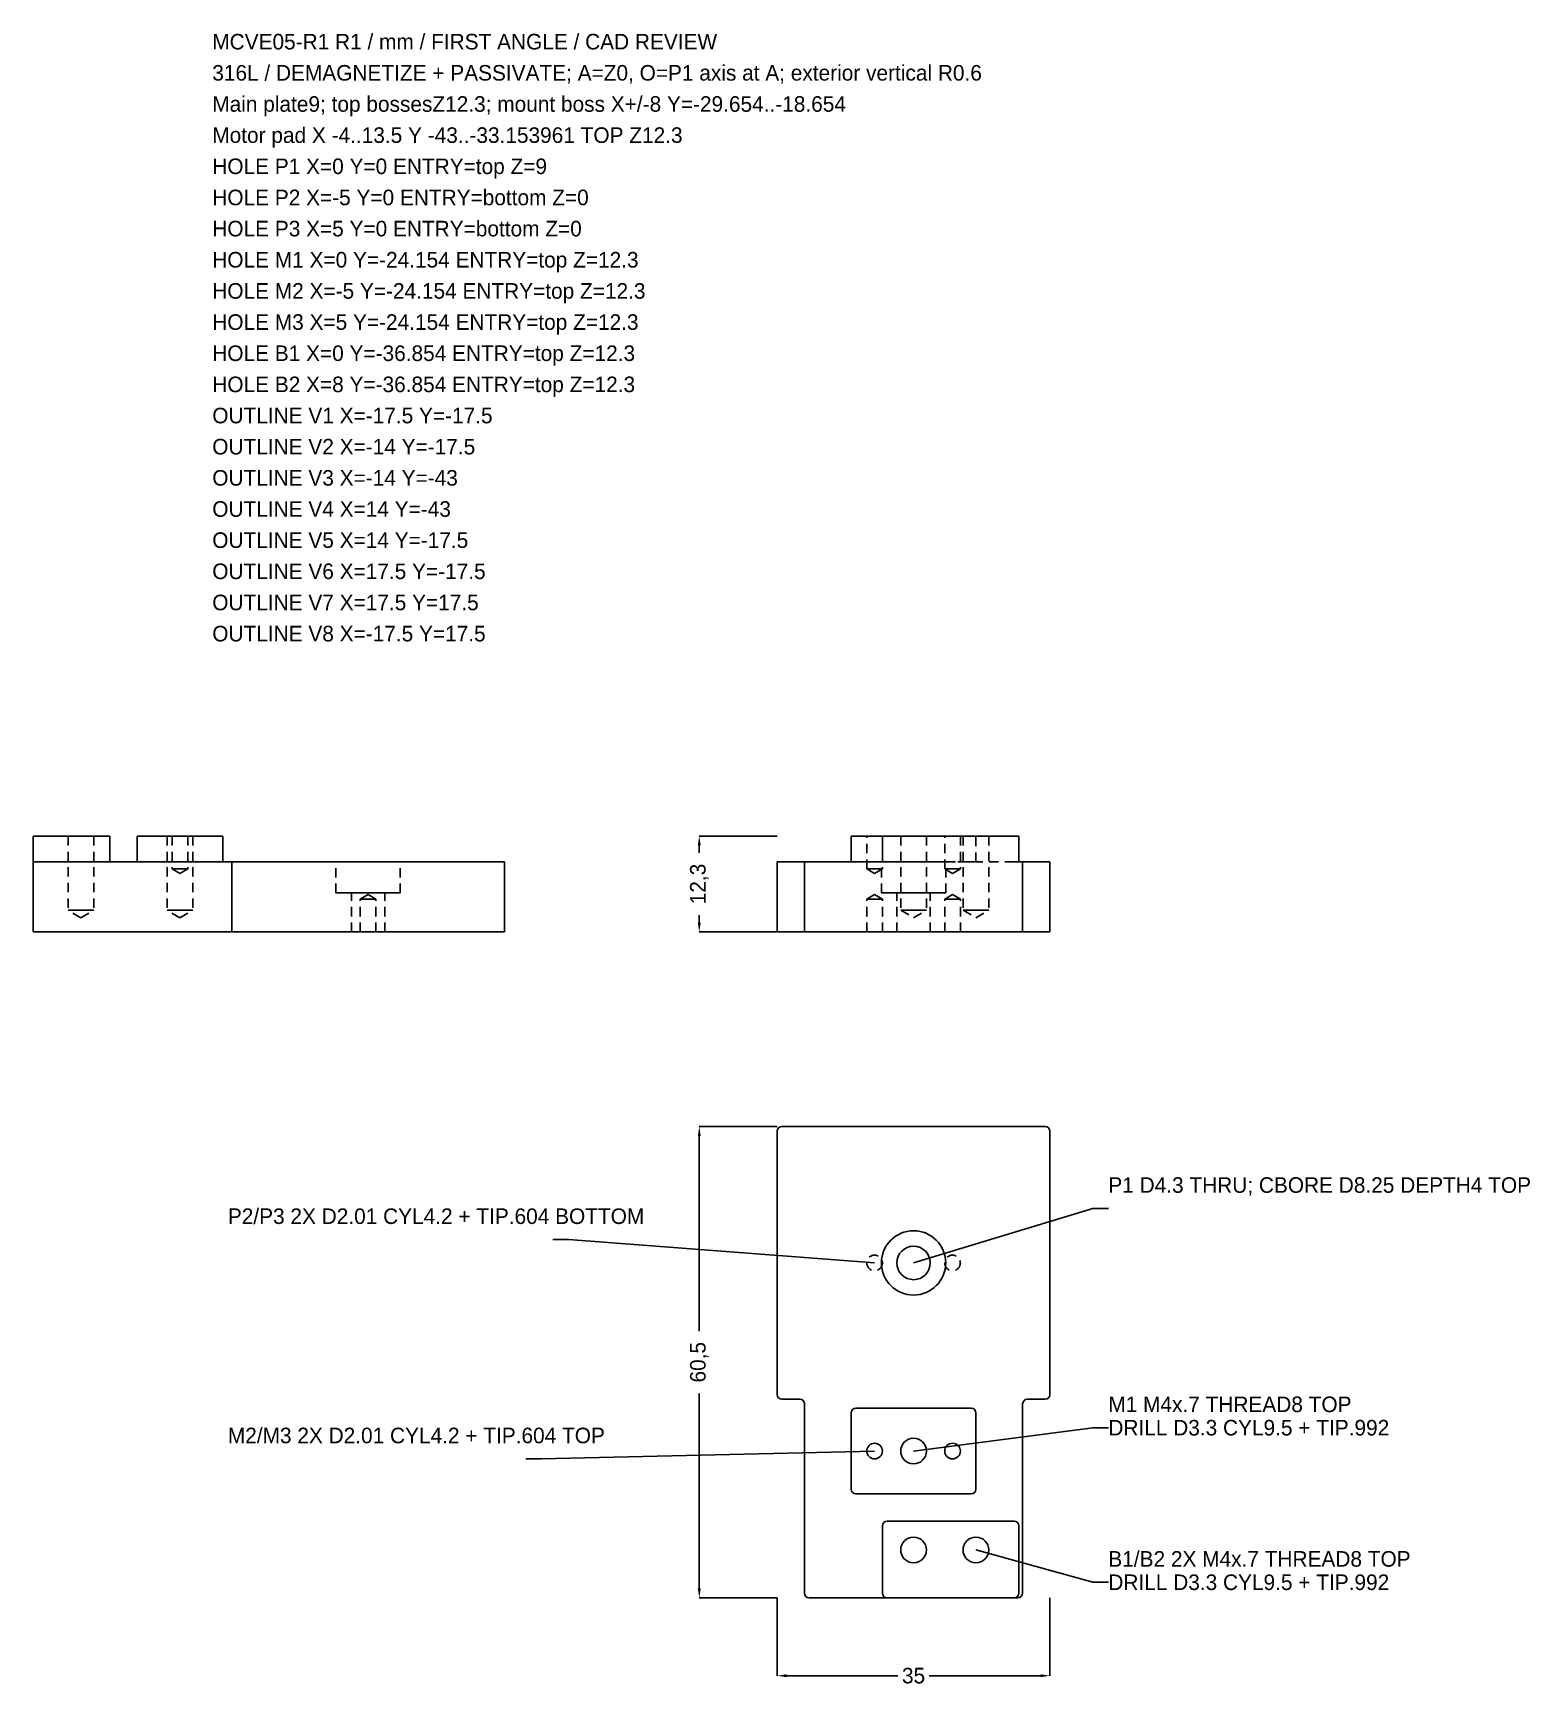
# Model space of a CAD drawing. Header units: millimetres. Extents: x -113 to 79, y -54 to 158.
import ezdxf

# ---------------------------------------------------------------- set-up
doc = ezdxf.new("R2010")
doc.units = ezdxf.units.MM
doc.linetypes.add('HIDE', pattern=[2, 1.2, -0.8])
for name, color, linetype in [('DIM', 3, 'CONTINUOUS'), ('HIDDEN', 8, 'HIDE'), ('LEADERS', 4, 'CONTINUOUS'), ('NOTES', 7, 'CONTINUOUS'), ('VISIBLE', 7, 'CONTINUOUS')]:
    doc.layers.add(name, color=color, linetype=linetype)
doc.dimstyles.get("Standard").update_dxf_attribs({"dimtxt": 2.5, "dimasz": 2.5, "dimexe": 1.25, "dimexo": 0.625, "dimtad": 1, "dimcen": 2.5, "dimazin": 3, "dimtfac": 1, "dimtmove": 0, "dimatfit": 3})

# ---------------------------------------------------------------- blocks, each defined once
blk = doc.blocks.new('_CLOSEDFILLED')
at = {"color": 0, "linetype": 'BYBLOCK'}
blk.add_solid([(-1, 0.16), (0, 0), (-1, -0.16)], dxfattribs=at)
blk = doc.blocks.new('*D1')
for p, q in [((-17.5, -43), (-17.5, -53)), ((17.5, -43), (17.5, -53)), ((-16.3, -53), (-2, -53)), ((2, -53), (16.3, -53))]:
    blk.add_line(p, q)
at = {"layer": 'Defpoints'}
for p in [(-17.5, -43), (17.5, -43), (-17.5, -53)]:
    blk.add_point(p, dxfattribs=at)
at = {"layer": 'DIM', "xscale": 1.2, "yscale": 1.2, "rotation": 180}
blk.add_blockref('_CLOSEDFILLED', (-17.5, -53), dxfattribs=at)
at = {"layer": 'DIM', "xscale": 1.2, "yscale": 1.2}
blk.add_blockref('_CLOSEDFILLED', (17.5, -53), dxfattribs=at)
at = {"layer": 'DIM', "insert": (0, -53), "char_height": 2, "attachment_point": 5}
blk.add_mtext('35', dxfattribs=at)
blk = doc.blocks.new('*D2')
for p, q in [((-17.5, 17.5), (-27.5, 17.5)), ((-27.5, -8.75), (-27.5, 16.3)), ((-27.5, -41.8), (-27.5, -16.75)), ((-17.5, -43), (-27.5, -43))]:
    blk.add_line(p, q)
at = {"layer": 'Defpoints'}
for p in [(-17.5, 17.5), (-27.5, -43), (-17.5, -43)]:
    blk.add_point(p, dxfattribs=at)
at = {"layer": 'DIM', "xscale": 1.2, "yscale": 1.2}
for p, rotation in [((-27.5, 17.5), 90), ((-27.5, -43), 270)]:
    blk.add_blockref('_CLOSEDFILLED', p, dxfattribs=dict(at, rotation=rotation))
at = {"layer": 'DIM', "insert": (-27.5, -12.75), "char_height": 2, "attachment_point": 5, "rotation": 90}
blk.add_mtext('60,5', dxfattribs=at)
blk = doc.blocks.new('*D3')
for p, q in [((-17.5, 54.8), (-27.5, 54.8)), ((-27.5, 52.65), (-27.5, 53.6)), ((-27.5, 43.7), (-27.5, 44.65)), ((-17.5, 42.5), (-27.5, 42.5))]:
    blk.add_line(p, q)
at = {"layer": 'Defpoints'}
for p in [(-17.5, 54.8), (-27.5, 42.5), (-17.5, 42.5)]:
    blk.add_point(p, dxfattribs=at)
at = {"layer": 'DIM', "xscale": 1.2, "yscale": 1.2}
for p, rotation in [((-27.5, 54.8), 90), ((-27.5, 42.5), 270)]:
    blk.add_blockref('_CLOSEDFILLED', p, dxfattribs=dict(at, rotation=rotation))
at = {"layer": 'DIM', "insert": (-27.5, 48.65), "char_height": 2, "attachment_point": 5, "rotation": 90}
blk.add_mtext('12,3', dxfattribs=at)

msp = doc.modelspace()

# ---------------------------------------------------------------- linework, layer by layer
at = {"layer": 'HIDDEN'}
for p, q in [((-108.504, 54.8), (-108.504, 45.3)), ((-105.204, 54.8), (-105.204, 45.3)), ((-95.804, 54.8), (-95.804, 45.3)), ((-95.159, 54.8), (-95.159, 50.6)), ((-93.149, 54.8), (-93.149, 50.6)), ((-92.504, 54.8), (-92.504, 45.3)), ((-7.4, 54.8), (7.4, 54.8)), ((-6.005, 50.6), (-6.005, 54.8)), ((-4, 54.8), (7.4, 54.8)), ((-3.995, 54.8), (-3.995, 50.6)), ((-1.65, 54.8), (-1.65, 45.3)), ((1.65, 54.8), (1.65, 45.3)), ((3.995, 50.6), (3.995, 54.8)), ((6.005, 54.8), (6.005, 50.6)), ((6.35, 54.8), (6.35, 45.3)), ((8, 51.5), (8, 54.8)), ((9.65, 54.8), (9.65, 45.3)), ((-112.4, 51.5), (-103.754, 51.5)), ((-99.054, 51.5), (-89.254, 51.5)), ((-74.125, 47.5), (-74.125, 51.5)), ((-65.875, 47.5), (-65.875, 51.5)), ((16.9, 51.5), (-16.9, 51.5)), ((7.4, 51.5), (-7.4, 51.5)), ((-4.125, 47.5), (-4.125, 51.5)), ((7.4, 51.5), (-4, 51.5)), ((12.9, 51.5), (-3.4, 51.5)), ((4.125, 47.5), (4.125, 51.5)), ((-94.154, 49.996), (-95.159, 50.6)), ((-94.154, 49.996), (-93.149, 50.6)), ((-6.005, 50.6), (-5, 49.996)), ((-5, 49.996), (-3.995, 50.6)), ((3.995, 50.6), (5, 49.996)), ((5, 49.996), (6.005, 50.6)), ((-72.15, 42.5), (-72.15, 47.5)), ((-70, 47.304), (-71.005, 46.7)), ((-71.005, 42.5), (-71.005, 46.7)), ((-70, 47.304), (-68.995, 46.7)), ((-68.995, 42.5), (-68.995, 46.7)), ((-67.85, 42.5), (-67.85, 47.5)), ((-5, 47.304), (-6.005, 46.7)), ((-6.005, 42.5), (-6.005, 46.7)), ((-3.995, 46.7), (-5, 47.304)), ((-3.995, 42.5), (-3.995, 46.7)), ((-2.15, 42.5), (-2.15, 47.5)), ((2.15, 42.5), (2.15, 47.5)), ((5, 47.304), (3.995, 46.7)), ((3.995, 42.5), (3.995, 46.7)), ((6.005, 46.7), (5, 47.304)), ((6.005, 42.5), (6.005, 46.7)), ((-106.854, 44.308), (-108.504, 45.3)), ((-106.854, 44.308), (-105.204, 45.3)), ((-94.154, 44.308), (-95.804, 45.3)), ((-94.154, 44.308), (-92.504, 45.3)), ((-1.65, 45.3), (0, 44.308)), ((0, 44.308), (1.65, 45.3)), ((6.35, 45.3), (8, 44.308)), ((8, 44.308), (9.65, 45.3)), ((16.9, 42.5), (-16.9, 42.5)), ((-13.4, -43), (13.4, -43))]:
    msp.add_line(p, q, dxfattribs=at)
for points in [[(-105.204, 54.8), (-105.2453, 54.8), (-105.3674, 54.8), (-105.5639, 54.8), (-105.8252, 54.8), (-106.1381, 54.8), (-106.4868, 54.8), (-106.854, 54.8), (-107.2211, 54.8), (-107.5699, 54.8), (-107.8827, 54.8), (-108.144, 54.8), (-108.3406, 54.8), (-108.4626, 54.8), (-108.504, 54.8)], [(-108.504, 54.8), (-108.4936, 54.8), (-108.4626, 54.8), (-108.4114, 54.8), (-108.3406, 54.8), (-108.2511, 54.8), (-108.144, 54.8), (-108.0207, 54.8), (-107.8827, 54.8), (-107.7318, 54.8), (-107.5699, 54.8), (-107.3989, 54.8), (-107.2211, 54.8), (-107.0387, 54.8), (-106.854, 54.8)], [(-106.854, 54.8), (-106.6692, 54.8), (-106.4868, 54.8), (-106.309, 54.8), (-106.1381, 54.8), (-105.9761, 54.8), (-105.8252, 54.8), (-105.6872, 54.8), (-105.5639, 54.8), (-105.4569, 54.8), (-105.3674, 54.8), (-105.2966, 54.8), (-105.2453, 54.8), (-105.2143, 54.8), (-105.204, 54.8)], [(-92.504, 54.8), (-92.5453, 54.8), (-92.6674, 54.8), (-92.8639, 54.8), (-93.1252, 54.8), (-93.4381, 54.8), (-93.7868, 54.8), (-94.154, 54.8), (-94.5211, 54.8), (-94.8699, 54.8), (-95.1827, 54.8), (-95.444, 54.8), (-95.6406, 54.8), (-95.7626, 54.8), (-95.804, 54.8)], [(-95.804, 54.8), (-95.7936, 54.8), (-95.7626, 54.8), (-95.7114, 54.8), (-95.6406, 54.8), (-95.5511, 54.8), (-95.444, 54.8), (-95.3207, 54.8), (-95.1827, 54.8), (-95.0318, 54.8), (-94.8699, 54.8), (-94.6989, 54.8), (-94.5211, 54.8), (-94.3387, 54.8), (-94.154, 54.8)], [(-93.149, 54.8), (-93.1742, 54.8), (-93.2485, 54.8), (-93.3682, 54.8), (-93.5274, 54.8), (-93.7179, 54.8), (-93.9303, 54.8), (-94.154, 54.8), (-94.3776, 54.8), (-94.59, 54.8), (-94.7806, 54.8), (-94.9397, 54.8), (-95.0594, 54.8), (-95.1338, 54.8), (-95.159, 54.8)], [(-95.159, 54.8), (-95.1526, 54.8), (-95.1338, 54.8), (-95.1026, 54.8), (-95.0594, 54.8), (-95.0049, 54.8), (-94.9397, 54.8), (-94.8646, 54.8), (-94.7806, 54.8), (-94.6887, 54.8), (-94.59, 54.8), (-94.4859, 54.8), (-94.3776, 54.8), (-94.2665, 54.8), (-94.154, 54.8)], [(-94.154, 54.8), (-94.0414, 54.8), (-93.9303, 54.8), (-93.822, 54.8), (-93.7179, 54.8), (-93.6193, 54.8), (-93.5274, 54.8), (-93.4433, 54.8), (-93.3682, 54.8), (-93.303, 54.8), (-93.2485, 54.8), (-93.2054, 54.8), (-93.1742, 54.8), (-93.1553, 54.8), (-93.149, 54.8)], [(-94.154, 54.8), (-93.9692, 54.8), (-93.7868, 54.8), (-93.609, 54.8), (-93.4381, 54.8), (-93.2761, 54.8), (-93.1252, 54.8), (-92.9872, 54.8), (-92.8639, 54.8), (-92.7569, 54.8), (-92.6674, 54.8), (-92.5966, 54.8), (-92.5453, 54.8), (-92.5143, 54.8), (-92.504, 54.8)], [(-6.005, 54.8), (-5.9798, 54.8), (-5.9055, 54.8), (-5.7857, 54.8), (-5.6266, 54.8), (-5.4361, 54.8), (-5.2236, 54.8), (-5, 54.8), (-4.7764, 54.8), (-4.5639, 54.8), (-4.3734, 54.8), (-4.2143, 54.8), (-4.0945, 54.8), (-4.0202, 54.8), (-3.995, 54.8)], [(-1.65, 54.8), (-1.6086, 54.8), (-1.4866, 54.8), (-1.29, 54.8), (-1.0288, 54.8), (-0.7159, 54.8), (-0.3672, 54.8), (0, 54.8), (0.3672, 54.8), (0.7159, 54.8), (1.0288, 54.8), (1.29, 54.8), (1.4866, 54.8), (1.6086, 54.8), (1.65, 54.8)], [(3.995, 54.8), (4.0202, 54.8), (4.0945, 54.8), (4.2143, 54.8), (4.3734, 54.8), (4.5639, 54.8), (4.7764, 54.8), (5, 54.8), (5.2236, 54.8), (5.4361, 54.8), (5.6266, 54.8), (5.7857, 54.8), (5.9055, 54.8), (5.9798, 54.8), (6.005, 54.8)], [(6.35, 54.8), (6.3914, 54.8), (6.5134, 54.8), (6.71, 54.8), (6.9712, 54.8), (7.2841, 54.8), (7.6328, 54.8), (8, 54.8), (8.3672, 54.8), (8.7159, 54.8), (9.0288, 54.8), (9.29, 54.8), (9.4866, 54.8), (9.6086, 54.8), (9.65, 54.8)], [(8, 54.8), (7.9962, 54.8), (7.985, 54.8), (7.9663, 54.8), (7.9406, 54.8), (7.908, 54.8), (7.8691, 54.8), (7.8243, 54.8), (7.7741, 54.8), (7.7192, 54.8), (7.6603, 54.8), (7.5982, 54.8), (7.5335, 54.8), (7.4672, 54.8), (7.4, 54.8)], [(-103.154, 51.5), (-103.1577, 51.5), (-103.169, 51.5), (-103.1876, 51.5), (-103.2134, 51.5), (-103.2459, 51.5), (-103.2849, 51.5), (-103.3297, 51.5), (-103.3799, 51.5), (-103.4347, 51.5), (-103.4936, 51.5), (-103.5558, 51.5), (-103.6204, 51.5), (-103.6868, 51.5), (-103.754, 51.5)], [(-99.054, 51.5), (-99.1211, 51.5), (-99.1875, 51.5), (-99.2521, 51.5), (-99.3143, 51.5), (-99.3732, 51.5), (-99.4281, 51.5), (-99.4782, 51.5), (-99.5231, 51.5), (-99.562, 51.5), (-99.5945, 51.5), (-99.6203, 51.5), (-99.6389, 51.5), (-99.6502, 51.5), (-99.654, 51.5)], [(-88.654, 51.5), (-88.6577, 51.5), (-88.669, 51.5), (-88.6876, 51.5), (-88.7134, 51.5), (-88.7459, 51.5), (-88.7849, 51.5), (-88.8297, 51.5), (-88.8799, 51.5), (-88.9347, 51.5), (-88.9936, 51.5), (-89.0558, 51.5), (-89.1204, 51.5), (-89.1868, 51.5), (-89.254, 51.5)], [(-65.875, 51.5), (-65.9784, 51.5), (-66.2835, 51.5), (-66.7749, 51.5), (-67.4281, 51.5), (-68.2102, 51.5), (-69.0821, 51.5), (-70, 51.5), (-70.9179, 51.5), (-71.7898, 51.5), (-72.5719, 51.5), (-73.2251, 51.5), (-73.7165, 51.5), (-74.0216, 51.5), (-74.125, 51.5)], [(-74.125, 51.5), (-74.0991, 51.5), (-74.0216, 51.5), (-73.8935, 51.5), (-73.7165, 51.5), (-73.4927, 51.5), (-73.2251, 51.5), (-72.9168, 51.5), (-72.5719, 51.5), (-72.1946, 51.5), (-71.7898, 51.5), (-71.3624, 51.5), (-70.9179, 51.5), (-70.4619, 51.5), (-70, 51.5)], [(-70, 51.5), (-69.5381, 51.5), (-69.0821, 51.5), (-68.6376, 51.5), (-68.2102, 51.5), (-67.8054, 51.5), (-67.4281, 51.5), (-67.0832, 51.5), (-66.7749, 51.5), (-66.5073, 51.5), (-66.2835, 51.5), (-66.1065, 51.5), (-65.9784, 51.5), (-65.9009, 51.5), (-65.875, 51.5)], [(-8, 51.5), (-7.9962, 51.5), (-7.985, 51.5), (-7.9663, 51.5), (-7.9406, 51.5), (-7.908, 51.5), (-7.8691, 51.5), (-7.8243, 51.5), (-7.7741, 51.5), (-7.7192, 51.5), (-7.6603, 51.5), (-7.5982, 51.5), (-7.5335, 51.5), (-7.4672, 51.5), (-7.4, 51.5)], [(4.125, 51.5), (4.0216, 51.5), (3.7165, 51.5), (3.2251, 51.5), (2.5719, 51.5), (1.7898, 51.5), (0.9179, 51.5), (0, 51.5), (-0.9179, 51.5), (-1.7898, 51.5), (-2.5719, 51.5), (-3.2251, 51.5), (-3.7165, 51.5), (-4.0216, 51.5), (-4.125, 51.5)], [(-4, 51.5), (-3.9962, 51.5), (-3.985, 51.5), (-3.9663, 51.5), (-3.9406, 51.5), (-3.908, 51.5), (-3.8691, 51.5), (-3.8243, 51.5), (-3.7741, 51.5), (-3.7192, 51.5), (-3.6603, 51.5), (-3.5982, 51.5), (-3.5335, 51.5), (-3.4672, 51.5), (-3.4, 51.5)], [(8, 51.5), (7.9962, 51.5), (7.985, 51.5), (7.9663, 51.5), (7.9406, 51.5), (7.908, 51.5), (7.8691, 51.5), (7.8243, 51.5), (7.7741, 51.5), (7.7192, 51.5), (7.6603, 51.5), (7.5982, 51.5), (7.5335, 51.5), (7.4672, 51.5), (7.4, 51.5)], [(13.5, 51.5), (13.4962, 51.5), (13.485, 51.5), (13.4663, 51.5), (13.4406, 51.5), (13.408, 51.5), (13.3691, 51.5), (13.3243, 51.5), (13.2741, 51.5), (13.2192, 51.5), (13.1603, 51.5), (13.0982, 51.5), (13.0335, 51.5), (12.9672, 51.5), (12.9, 51.5)], [(-93.149, 50.6), (-93.1742, 50.6), (-93.2485, 50.6), (-93.3682, 50.6), (-93.5274, 50.6), (-93.7179, 50.6), (-93.9303, 50.6), (-94.154, 50.6), (-94.3776, 50.6), (-94.59, 50.6), (-94.7806, 50.6), (-94.9397, 50.6), (-95.0594, 50.6), (-95.1338, 50.6), (-95.159, 50.6)], [(-95.159, 50.6), (-95.1526, 50.6), (-95.1338, 50.6), (-95.1026, 50.6), (-95.0594, 50.6), (-95.0049, 50.6), (-94.9397, 50.6), (-94.8646, 50.6), (-94.7806, 50.6), (-94.6887, 50.6), (-94.59, 50.6), (-94.4859, 50.6), (-94.3776, 50.6), (-94.2665, 50.6), (-94.154, 50.6)], [(-94.154, 50.6), (-94.0414, 50.6), (-93.9303, 50.6), (-93.822, 50.6), (-93.7179, 50.6), (-93.6193, 50.6), (-93.5274, 50.6), (-93.4433, 50.6), (-93.3682, 50.6), (-93.303, 50.6), (-93.2485, 50.6), (-93.2054, 50.6), (-93.1742, 50.6), (-93.1553, 50.6), (-93.149, 50.6)], [(-6.005, 50.6), (-5.9798, 50.6), (-5.9055, 50.6), (-5.7857, 50.6), (-5.6266, 50.6), (-5.4361, 50.6), (-5.2236, 50.6), (-5, 50.6), (-4.7764, 50.6), (-4.5639, 50.6), (-4.3734, 50.6), (-4.2143, 50.6), (-4.0945, 50.6), (-4.0202, 50.6), (-3.995, 50.6)], [(3.995, 50.6), (4.0202, 50.6), (4.0945, 50.6), (4.2143, 50.6), (4.3734, 50.6), (4.5639, 50.6), (4.7764, 50.6), (5, 50.6), (5.2236, 50.6), (5.4361, 50.6), (5.6266, 50.6), (5.7857, 50.6), (5.9055, 50.6), (5.9798, 50.6), (6.005, 50.6)], [(-65.875, 47.5), (-65.9784, 47.5), (-66.2835, 47.5), (-66.7749, 47.5), (-67.4281, 47.5), (-68.2102, 47.5), (-69.0821, 47.5), (-70, 47.5), (-70.9179, 47.5), (-71.7898, 47.5), (-72.5719, 47.5), (-73.2251, 47.5), (-73.7165, 47.5), (-74.0216, 47.5), (-74.125, 47.5)], [(-74.125, 47.5), (-74.0991, 47.5), (-74.0216, 47.5), (-73.8935, 47.5), (-73.7165, 47.5), (-73.4927, 47.5), (-73.2251, 47.5), (-72.9168, 47.5), (-72.5719, 47.5), (-72.1946, 47.5), (-71.7898, 47.5), (-71.3624, 47.5), (-70.9179, 47.5), (-70.4619, 47.5), (-70, 47.5)], [(-67.85, 47.5), (-67.9039, 47.5), (-68.0629, 47.5), (-68.3191, 47.5), (-68.6595, 47.5), (-69.0671, 47.5), (-69.5216, 47.5), (-70, 47.5), (-70.4784, 47.5), (-70.9329, 47.5), (-71.3405, 47.5), (-71.6809, 47.5), (-71.9371, 47.5), (-72.0961, 47.5), (-72.15, 47.5)], [(-72.15, 47.5), (-72.1365, 47.5), (-72.0961, 47.5), (-72.0293, 47.5), (-71.9371, 47.5), (-71.8205, 47.5), (-71.6809, 47.5), (-71.5203, 47.5), (-71.3405, 47.5), (-71.1439, 47.5), (-70.9329, 47.5), (-70.7101, 47.5), (-70.4784, 47.5), (-70.2407, 47.5), (-70, 47.5)], [(-68.995, 46.7), (-69.0202, 46.7), (-69.0945, 46.7), (-69.2143, 46.7), (-69.3734, 46.7), (-69.5639, 46.7), (-69.7764, 46.7), (-70, 46.7), (-70.2236, 46.7), (-70.4361, 46.7), (-70.6266, 46.7), (-70.7857, 46.7), (-70.9055, 46.7), (-70.9798, 46.7), (-71.005, 46.7)], [(-71.005, 46.7), (-70.9987, 46.7), (-70.9798, 46.7), (-70.9486, 46.7), (-70.9055, 46.7), (-70.851, 46.7), (-70.7857, 46.7), (-70.7106, 46.7), (-70.6266, 46.7), (-70.5347, 46.7), (-70.4361, 46.7), (-70.3319, 46.7), (-70.2236, 46.7), (-70.1125, 46.7), (-70, 46.7)], [(-70, 47.5), (-69.7593, 47.5), (-69.5216, 47.5), (-69.2899, 47.5), (-69.0671, 47.5), (-68.8561, 47.5), (-68.6595, 47.5), (-68.4797, 47.5), (-68.3191, 47.5), (-68.1795, 47.5), (-68.0629, 47.5), (-67.9707, 47.5), (-67.9039, 47.5), (-67.8635, 47.5), (-67.85, 47.5)], [(-70, 47.5), (-69.5381, 47.5), (-69.0821, 47.5), (-68.6376, 47.5), (-68.2102, 47.5), (-67.8054, 47.5), (-67.4281, 47.5), (-67.0832, 47.5), (-66.7749, 47.5), (-66.5073, 47.5), (-66.2835, 47.5), (-66.1065, 47.5), (-65.9784, 47.5), (-65.9009, 47.5), (-65.875, 47.5)], [(-70, 46.7), (-69.8875, 46.7), (-69.7764, 46.7), (-69.6681, 46.7), (-69.5639, 46.7), (-69.4653, 46.7), (-69.3734, 46.7), (-69.2894, 46.7), (-69.2143, 46.7), (-69.149, 46.7), (-69.0945, 46.7), (-69.0514, 46.7), (-69.0202, 46.7), (-69.0013, 46.7), (-68.995, 46.7)], [(-3.995, 46.7), (-4.0202, 46.7), (-4.0945, 46.7), (-4.2143, 46.7), (-4.3734, 46.7), (-4.5639, 46.7), (-4.7764, 46.7), (-5, 46.7), (-5.2236, 46.7), (-5.4361, 46.7), (-5.6266, 46.7), (-5.7857, 46.7), (-5.9055, 46.7), (-5.9798, 46.7), (-6.005, 46.7)], [(4.125, 47.5), (4.0216, 47.5), (3.7165, 47.5), (3.2251, 47.5), (2.5719, 47.5), (1.7898, 47.5), (0.9179, 47.5), (0, 47.5), (-0.9179, 47.5), (-1.7898, 47.5), (-2.5719, 47.5), (-3.2251, 47.5), (-3.7165, 47.5), (-4.0216, 47.5), (-4.125, 47.5)], [(2.15, 47.5), (2.0961, 47.5), (1.9371, 47.5), (1.6809, 47.5), (1.3405, 47.5), (0.9329, 47.5), (0.4784, 47.5), (0, 47.5), (-0.4784, 47.5), (-0.9329, 47.5), (-1.3405, 47.5), (-1.6809, 47.5), (-1.9371, 47.5), (-2.0961, 47.5), (-2.15, 47.5)], [(6.005, 46.7), (5.9798, 46.7), (5.9055, 46.7), (5.7857, 46.7), (5.6266, 46.7), (5.4361, 46.7), (5.2236, 46.7), (5, 46.7), (4.7764, 46.7), (4.5639, 46.7), (4.3734, 46.7), (4.2143, 46.7), (4.0945, 46.7), (4.0202, 46.7), (3.995, 46.7)], [(-105.204, 45.3), (-105.2453, 45.3), (-105.3674, 45.3), (-105.5639, 45.3), (-105.8252, 45.3), (-106.1381, 45.3), (-106.4868, 45.3), (-106.854, 45.3), (-107.2211, 45.3), (-107.5699, 45.3), (-107.8827, 45.3), (-108.144, 45.3), (-108.3406, 45.3), (-108.4626, 45.3), (-108.504, 45.3)], [(-108.504, 45.3), (-108.4936, 45.3), (-108.4626, 45.3), (-108.4114, 45.3), (-108.3406, 45.3), (-108.2511, 45.3), (-108.144, 45.3), (-108.0207, 45.3), (-107.8827, 45.3), (-107.7318, 45.3), (-107.5699, 45.3), (-107.3989, 45.3), (-107.2211, 45.3), (-107.0387, 45.3), (-106.854, 45.3)], [(-106.854, 45.3), (-106.6692, 45.3), (-106.4868, 45.3), (-106.309, 45.3), (-106.1381, 45.3), (-105.9761, 45.3), (-105.8252, 45.3), (-105.6872, 45.3), (-105.5639, 45.3), (-105.4569, 45.3), (-105.3674, 45.3), (-105.2966, 45.3), (-105.2453, 45.3), (-105.2143, 45.3), (-105.204, 45.3)], [(-92.504, 45.3), (-92.5453, 45.3), (-92.6674, 45.3), (-92.8639, 45.3), (-93.1252, 45.3), (-93.4381, 45.3), (-93.7868, 45.3), (-94.154, 45.3), (-94.5211, 45.3), (-94.8699, 45.3), (-95.1827, 45.3), (-95.444, 45.3), (-95.6406, 45.3), (-95.7626, 45.3), (-95.804, 45.3)], [(-95.804, 45.3), (-95.7936, 45.3), (-95.7626, 45.3), (-95.7114, 45.3), (-95.6406, 45.3), (-95.5511, 45.3), (-95.444, 45.3), (-95.3207, 45.3), (-95.1827, 45.3), (-95.0318, 45.3), (-94.8699, 45.3), (-94.6989, 45.3), (-94.5211, 45.3), (-94.3387, 45.3), (-94.154, 45.3)], [(-94.154, 45.3), (-93.9692, 45.3), (-93.7868, 45.3), (-93.609, 45.3), (-93.4381, 45.3), (-93.2761, 45.3), (-93.1252, 45.3), (-92.9872, 45.3), (-92.8639, 45.3), (-92.7569, 45.3), (-92.6674, 45.3), (-92.5966, 45.3), (-92.5453, 45.3), (-92.5143, 45.3), (-92.504, 45.3)], [(-1.65, 45.3), (-1.6086, 45.3), (-1.4866, 45.3), (-1.29, 45.3), (-1.0288, 45.3), (-0.7159, 45.3), (-0.3672, 45.3), (0, 45.3), (0.3672, 45.3), (0.7159, 45.3), (1.0288, 45.3), (1.29, 45.3), (1.4866, 45.3), (1.6086, 45.3), (1.65, 45.3)], [(6.35, 45.3), (6.3914, 45.3), (6.5134, 45.3), (6.71, 45.3), (6.9712, 45.3), (7.2841, 45.3), (7.6328, 45.3), (8, 45.3), (8.3672, 45.3), (8.7159, 45.3), (9.0288, 45.3), (9.29, 45.3), (9.4866, 45.3), (9.6086, 45.3), (9.65, 45.3)], [(-67.85, 42.5), (-67.9039, 42.5), (-68.0629, 42.5), (-68.3191, 42.5), (-68.6595, 42.5), (-69.0671, 42.5), (-69.5216, 42.5), (-70, 42.5), (-70.4784, 42.5), (-70.9329, 42.5), (-71.3405, 42.5), (-71.6809, 42.5), (-71.9371, 42.5), (-72.0961, 42.5), (-72.15, 42.5)], [(-72.15, 42.5), (-72.1365, 42.5), (-72.0961, 42.5), (-72.0293, 42.5), (-71.9371, 42.5), (-71.8205, 42.5), (-71.6809, 42.5), (-71.5203, 42.5), (-71.3405, 42.5), (-71.1439, 42.5), (-70.9329, 42.5), (-70.7101, 42.5), (-70.4784, 42.5), (-70.2407, 42.5), (-70, 42.5)], [(-68.995, 42.5), (-69.0202, 42.5), (-69.0945, 42.5), (-69.2143, 42.5), (-69.3734, 42.5), (-69.5639, 42.5), (-69.7764, 42.5), (-70, 42.5), (-70.2236, 42.5), (-70.4361, 42.5), (-70.6266, 42.5), (-70.7857, 42.5), (-70.9055, 42.5), (-70.9798, 42.5), (-71.005, 42.5)], [(-71.005, 42.5), (-70.9987, 42.5), (-70.9798, 42.5), (-70.9486, 42.5), (-70.9055, 42.5), (-70.851, 42.5), (-70.7857, 42.5), (-70.7106, 42.5), (-70.6266, 42.5), (-70.5347, 42.5), (-70.4361, 42.5), (-70.3319, 42.5), (-70.2236, 42.5), (-70.1125, 42.5), (-70, 42.5)], [(-70, 42.5), (-69.8875, 42.5), (-69.7764, 42.5), (-69.6681, 42.5), (-69.5639, 42.5), (-69.4653, 42.5), (-69.3734, 42.5), (-69.2894, 42.5), (-69.2143, 42.5), (-69.149, 42.5), (-69.0945, 42.5), (-69.0514, 42.5), (-69.0202, 42.5), (-69.0013, 42.5), (-68.995, 42.5)], [(-70, 42.5), (-69.7593, 42.5), (-69.5216, 42.5), (-69.2899, 42.5), (-69.0671, 42.5), (-68.8561, 42.5), (-68.6595, 42.5), (-68.4797, 42.5), (-68.3191, 42.5), (-68.1795, 42.5), (-68.0629, 42.5), (-67.9707, 42.5), (-67.9039, 42.5), (-67.8635, 42.5), (-67.85, 42.5)], [(-3.995, 42.5), (-4.0202, 42.5), (-4.0945, 42.5), (-4.2143, 42.5), (-4.3734, 42.5), (-4.5639, 42.5), (-4.7764, 42.5), (-5, 42.5), (-5.2236, 42.5), (-5.4361, 42.5), (-5.6266, 42.5), (-5.7857, 42.5), (-5.9055, 42.5), (-5.9798, 42.5), (-6.005, 42.5)], [(2.15, 42.5), (2.0961, 42.5), (1.9371, 42.5), (1.6809, 42.5), (1.3405, 42.5), (0.9329, 42.5), (0.4784, 42.5), (0, 42.5), (-0.4784, 42.5), (-0.9329, 42.5), (-1.3405, 42.5), (-1.6809, 42.5), (-1.9371, 42.5), (-2.0961, 42.5), (-2.15, 42.5)], [(6.005, 42.5), (5.9798, 42.5), (5.9055, 42.5), (5.7857, 42.5), (5.6266, 42.5), (5.4361, 42.5), (5.2236, 42.5), (5, 42.5), (4.7764, 42.5), (4.5639, 42.5), (4.3734, 42.5), (4.2143, 42.5), (4.0945, 42.5), (4.0202, 42.5), (3.995, 42.5)]]:
    msp.add_lwpolyline(points, dxfattribs=at)
for centre in [(-5, 0), (5, 0)]:
    msp.add_circle(centre, 1.005, dxfattribs=at)
at = {"layer": 'LEADERS'}
for points in [[(0, 0), (23, 7), (25, 7)], [(-5, 0), (-44.3, 3), (-46.3, 3)], [(0, -24.154), (23, -21.154), (25, -21.154)], [(-5, -24.154), (-47.75, -25.154), (-49.75, -25.154)], [(8, -36.854), (23, -41), (25, -41)]]:
    msp.add_lwpolyline(points, dxfattribs=at)
at = {"layer": 'VISIBLE'}
for p, q in [((-113, 51.5), (-113, 54.8)), ((-112.4, 54.8), (-103.754, 54.8)), ((-103.154, 51.5), (-103.154, 54.8)), ((-99.654, 51.5), (-99.654, 54.8)), ((-99.054, 54.8), (-89.254, 54.8)), ((-88.654, 51.5), (-88.654, 54.8)), ((-8, 51.5), (-8, 54.8)), ((-7.4, 54.8), (-4, 54.8)), ((-4, 51.5), (-4, 54.8)), ((-3.4, 54.8), (12.9, 54.8)), ((13.5, 51.5), (13.5, 54.8)), ((-113, 42.5), (-113, 51.5)), ((-112.4, 51.5), (-88.1, 51.5)), ((-87.5, 42.5), (-87.5, 51.5)), ((-86.9, 51.5), (-53.1, 51.5)), ((-52.5, 42.5), (-52.5, 51.5)), ((-17.5, 42.5), (-17.5, 51.5)), ((-16.9, 51.5), (-14.6, 51.5)), ((-14, 42.5), (-14, 51.5)), ((-13.4, 51.5), (-3.4, 51.5)), ((-4, 51.5), (-7.4, 51.5)), ((12.9, 51.5), (13.4, 51.5)), ((14, 42.5), (14, 51.5)), ((14.6, 51.5), (16.9, 51.5)), ((17.5, 42.5), (17.5, 51.5)), ((-112.4, 42.5), (-88.1, 42.5)), ((-86.9, 42.5), (-53.1, 42.5)), ((-16.9, 42.5), (-14.6, 42.5)), ((-13.4, 42.5), (13.4, 42.5)), ((14.6, 42.5), (16.9, 42.5)), ((16.9, 17.5), (-16.9, 17.5)), ((-17.5, 16.9), (-17.5, -16.9)), ((17.5, -16.9), (17.5, 16.9)), ((-16.9, -17.5), (-14.6, -17.5)), ((-14, -18.1), (-14, -42.4)), ((-7.4, -18.654), (7.4, -18.654)), ((14, -42.4), (14, -18.1)), ((14.6, -17.5), (16.9, -17.5)), ((-8, -29.054), (-8, -19.254)), ((8, -29.054), (8, -19.254)), ((-7.4, -29.654), (7.4, -29.654)), ((-4, -42.4), (-4, -33.754)), ((-3.4, -33.154), (12.9, -33.154)), ((13.5, -42.4), (13.5, -33.754)), ((-13.4, -43), (-3.4, -43)), ((-3.4, -43), (12.9, -43)), ((12.9, -43), (13.4, -43))]:
    msp.add_line(p, q, dxfattribs=at)
for points in [[(-112.4, 54.8), (-112.4672, 54.8), (-112.5335, 54.8), (-112.5982, 54.8), (-112.6603, 54.8), (-112.7192, 54.8), (-112.7741, 54.8), (-112.8243, 54.8), (-112.8691, 54.8), (-112.908, 54.8), (-112.9406, 54.8), (-112.9663, 54.8), (-112.985, 54.8), (-112.9962, 54.8), (-113, 54.8)], [(-103.754, 54.8), (-103.6868, 54.8), (-103.6204, 54.8), (-103.5558, 54.8), (-103.4936, 54.8), (-103.4347, 54.8), (-103.3799, 54.8), (-103.3297, 54.8), (-103.2849, 54.8), (-103.2459, 54.8), (-103.2134, 54.8), (-103.1876, 54.8), (-103.169, 54.8), (-103.1577, 54.8), (-103.154, 54.8)], [(-99.054, 54.8), (-99.1211, 54.8), (-99.1875, 54.8), (-99.2521, 54.8), (-99.3143, 54.8), (-99.3732, 54.8), (-99.4281, 54.8), (-99.4782, 54.8), (-99.5231, 54.8), (-99.562, 54.8), (-99.5945, 54.8), (-99.6203, 54.8), (-99.6389, 54.8), (-99.6502, 54.8), (-99.654, 54.8)], [(-89.254, 54.8), (-89.1868, 54.8), (-89.1204, 54.8), (-89.0558, 54.8), (-88.9936, 54.8), (-88.9347, 54.8), (-88.8799, 54.8), (-88.8297, 54.8), (-88.7849, 54.8), (-88.7459, 54.8), (-88.7134, 54.8), (-88.6876, 54.8), (-88.669, 54.8), (-88.6577, 54.8), (-88.654, 54.8)], [(-8, 54.8), (-7.9962, 54.8), (-7.985, 54.8), (-7.9663, 54.8), (-7.9406, 54.8), (-7.908, 54.8), (-7.8691, 54.8), (-7.8243, 54.8), (-7.7741, 54.8), (-7.7192, 54.8), (-7.6603, 54.8), (-7.5982, 54.8), (-7.5335, 54.8), (-7.4672, 54.8), (-7.4, 54.8)], [(-4, 54.8), (-3.9962, 54.8), (-3.985, 54.8), (-3.9663, 54.8), (-3.9406, 54.8), (-3.908, 54.8), (-3.8691, 54.8), (-3.8243, 54.8), (-3.7741, 54.8), (-3.7192, 54.8), (-3.6603, 54.8), (-3.5982, 54.8), (-3.5335, 54.8), (-3.4672, 54.8), (-3.4, 54.8)], [(13.5, 54.8), (13.4962, 54.8), (13.485, 54.8), (13.4663, 54.8), (13.4406, 54.8), (13.408, 54.8), (13.3691, 54.8), (13.3243, 54.8), (13.2741, 54.8), (13.2192, 54.8), (13.1603, 54.8), (13.0982, 54.8), (13.0335, 54.8), (12.9672, 54.8), (12.9, 54.8)], [(-113, 51.5), (-112.9962, 51.5), (-112.985, 51.5), (-112.9663, 51.5), (-112.9406, 51.5), (-112.908, 51.5), (-112.8691, 51.5), (-112.8243, 51.5), (-112.7741, 51.5), (-112.7192, 51.5), (-112.6603, 51.5), (-112.5982, 51.5), (-112.5335, 51.5), (-112.4672, 51.5), (-112.4, 51.5)], [(-88.1, 51.5), (-88.0328, 51.5), (-87.9665, 51.5), (-87.9018, 51.5), (-87.8397, 51.5), (-87.7808, 51.5), (-87.7259, 51.5), (-87.6757, 51.5), (-87.6309, 51.5), (-87.592, 51.5), (-87.5594, 51.5), (-87.5337, 51.5), (-87.515, 51.5), (-87.5038, 51.5), (-87.5, 51.5)], [(-87.5, 51.5), (-87.4962, 51.5), (-87.485, 51.5), (-87.4663, 51.5), (-87.4406, 51.5), (-87.408, 51.5), (-87.3691, 51.5), (-87.3243, 51.5), (-87.2741, 51.5), (-87.2192, 51.5), (-87.1603, 51.5), (-87.0982, 51.5), (-87.0335, 51.5), (-86.9672, 51.5), (-86.9, 51.5)], [(-53.1, 51.5), (-53.0328, 51.5), (-52.9665, 51.5), (-52.9018, 51.5), (-52.8397, 51.5), (-52.7808, 51.5), (-52.7259, 51.5), (-52.6757, 51.5), (-52.6309, 51.5), (-52.592, 51.5), (-52.5594, 51.5), (-52.5337, 51.5), (-52.515, 51.5), (-52.5038, 51.5), (-52.5, 51.5)], [(-16.9, 51.5), (-16.9672, 51.5), (-17.0335, 51.5), (-17.0982, 51.5), (-17.1603, 51.5), (-17.2192, 51.5), (-17.2741, 51.5), (-17.3243, 51.5), (-17.3691, 51.5), (-17.408, 51.5), (-17.4406, 51.5), (-17.4663, 51.5), (-17.485, 51.5), (-17.4962, 51.5), (-17.5, 51.5)], [(-14.6, 51.5), (-14.5328, 51.5), (-14.4665, 51.5), (-14.4018, 51.5), (-14.3397, 51.5), (-14.2808, 51.5), (-14.2259, 51.5), (-14.1757, 51.5), (-14.1309, 51.5), (-14.092, 51.5), (-14.0594, 51.5), (-14.0337, 51.5), (-14.015, 51.5), (-14.0038, 51.5), (-14, 51.5)], [(-14, 51.5), (-13.9962, 51.5), (-13.985, 51.5), (-13.9663, 51.5), (-13.9406, 51.5), (-13.908, 51.5), (-13.8691, 51.5), (-13.8243, 51.5), (-13.7741, 51.5), (-13.7192, 51.5), (-13.6603, 51.5), (-13.5982, 51.5), (-13.5335, 51.5), (-13.4672, 51.5), (-13.4, 51.5)], [(13.4, 51.5), (13.4672, 51.5), (13.5335, 51.5), (13.5982, 51.5), (13.6603, 51.5), (13.7192, 51.5), (13.7741, 51.5), (13.8243, 51.5), (13.8691, 51.5), (13.908, 51.5), (13.9406, 51.5), (13.9663, 51.5), (13.985, 51.5), (13.9962, 51.5), (14, 51.5)], [(14, 51.5), (14.0038, 51.5), (14.015, 51.5), (14.0337, 51.5), (14.0594, 51.5), (14.092, 51.5), (14.1309, 51.5), (14.1757, 51.5), (14.2259, 51.5), (14.2808, 51.5), (14.3397, 51.5), (14.4018, 51.5), (14.4665, 51.5), (14.5328, 51.5), (14.6, 51.5)], [(16.9, 51.5), (16.9672, 51.5), (17.0335, 51.5), (17.0982, 51.5), (17.1603, 51.5), (17.2192, 51.5), (17.2741, 51.5), (17.3243, 51.5), (17.3691, 51.5), (17.408, 51.5), (17.4406, 51.5), (17.4663, 51.5), (17.485, 51.5), (17.4962, 51.5), (17.5, 51.5)], [(-113, 42.5), (-112.9962, 42.5), (-112.985, 42.5), (-112.9663, 42.5), (-112.9406, 42.5), (-112.908, 42.5), (-112.8691, 42.5), (-112.8243, 42.5), (-112.7741, 42.5), (-112.7192, 42.5), (-112.6603, 42.5), (-112.5982, 42.5), (-112.5335, 42.5), (-112.4672, 42.5), (-112.4, 42.5)], [(-88.1, 42.5), (-88.0328, 42.5), (-87.9665, 42.5), (-87.9018, 42.5), (-87.8397, 42.5), (-87.7808, 42.5), (-87.7259, 42.5), (-87.6757, 42.5), (-87.6309, 42.5), (-87.592, 42.5), (-87.5594, 42.5), (-87.5337, 42.5), (-87.515, 42.5), (-87.5038, 42.5), (-87.5, 42.5)], [(-87.5, 42.5), (-87.4962, 42.5), (-87.485, 42.5), (-87.4663, 42.5), (-87.4406, 42.5), (-87.408, 42.5), (-87.3691, 42.5), (-87.3243, 42.5), (-87.2741, 42.5), (-87.2192, 42.5), (-87.1603, 42.5), (-87.0982, 42.5), (-87.0335, 42.5), (-86.9672, 42.5), (-86.9, 42.5)], [(-53.1, 42.5), (-53.0328, 42.5), (-52.9665, 42.5), (-52.9018, 42.5), (-52.8397, 42.5), (-52.7808, 42.5), (-52.7259, 42.5), (-52.6757, 42.5), (-52.6309, 42.5), (-52.592, 42.5), (-52.5594, 42.5), (-52.5337, 42.5), (-52.515, 42.5), (-52.5038, 42.5), (-52.5, 42.5)], [(-16.9, 42.5), (-16.9672, 42.5), (-17.0335, 42.5), (-17.0982, 42.5), (-17.1603, 42.5), (-17.2192, 42.5), (-17.2741, 42.5), (-17.3243, 42.5), (-17.3691, 42.5), (-17.408, 42.5), (-17.4406, 42.5), (-17.4663, 42.5), (-17.485, 42.5), (-17.4962, 42.5), (-17.5, 42.5)], [(-14.6, 42.5), (-14.5328, 42.5), (-14.4665, 42.5), (-14.4018, 42.5), (-14.3397, 42.5), (-14.2808, 42.5), (-14.2259, 42.5), (-14.1757, 42.5), (-14.1309, 42.5), (-14.092, 42.5), (-14.0594, 42.5), (-14.0337, 42.5), (-14.015, 42.5), (-14.0038, 42.5), (-14, 42.5)], [(-14, 42.5), (-13.9962, 42.5), (-13.985, 42.5), (-13.9663, 42.5), (-13.9406, 42.5), (-13.908, 42.5), (-13.8691, 42.5), (-13.8243, 42.5), (-13.7741, 42.5), (-13.7192, 42.5), (-13.6603, 42.5), (-13.5982, 42.5), (-13.5335, 42.5), (-13.4672, 42.5), (-13.4, 42.5)], [(13.4, 42.5), (13.4672, 42.5), (13.5335, 42.5), (13.5982, 42.5), (13.6603, 42.5), (13.7192, 42.5), (13.7741, 42.5), (13.8243, 42.5), (13.8691, 42.5), (13.908, 42.5), (13.9406, 42.5), (13.9663, 42.5), (13.985, 42.5), (13.9962, 42.5), (14, 42.5)], [(14, 42.5), (14.0038, 42.5), (14.015, 42.5), (14.0337, 42.5), (14.0594, 42.5), (14.092, 42.5), (14.1309, 42.5), (14.1757, 42.5), (14.2259, 42.5), (14.2808, 42.5), (14.3397, 42.5), (14.4018, 42.5), (14.4665, 42.5), (14.5328, 42.5), (14.6, 42.5)], [(16.9, 42.5), (16.9672, 42.5), (17.0335, 42.5), (17.0982, 42.5), (17.1603, 42.5), (17.2192, 42.5), (17.2741, 42.5), (17.3243, 42.5), (17.3691, 42.5), (17.408, 42.5), (17.4406, 42.5), (17.4663, 42.5), (17.485, 42.5), (17.4962, 42.5), (17.5, 42.5)]]:
    msp.add_lwpolyline(points, dxfattribs=at)
for centre, radius in [((0, 0), 4.125), ((0, 0), 2.15), ((-5, -24.154), 1.005), ((0, -24.154), 1.65), ((5, -24.154), 1.005), ((0, -36.854), 1.65), ((8, -36.854), 1.65)]:
    msp.add_circle(centre, radius, dxfattribs=at)
for centre, start, end in [((-16.9, 16.9), 90, 180), ((16.9, 16.9), 0, 90), ((-16.9, -16.9), 180, 270), ((16.9, -16.9), 270, 0), ((-14.6, -18.1), 0, 90), ((-7.4, -19.254), 90, 180), ((7.4, -19.254), 0, 90), ((14.6, -18.1), 90, 180), ((-7.4, -29.054), 180, 270), ((7.4, -29.054), 270, 0), ((-3.4, -33.754), 90, 180), ((12.9, -33.754), 0, 90), ((-13.4, -42.4), 180, 270), ((-3.4, -42.4), 180, 270), ((12.9, -42.4), 270, 0), ((13.4, -42.4), 270, 0)]:
    msp.add_arc(centre, 0.6, start, end, dxfattribs=at)

# ---------------------------------------------------------------- texts
at = {"layer": 'NOTES'}
for s, p in [('MCVE05-R1 R1 / mm / FIRST ANGLE / CAD REVIEW', (-90, 155.8)), ('316L / DEMAGNETIZE + PASSIVATE; A=Z0, O=P1 axis at A; exterior vertical R0.6', (-90, 151.8)), ('Main plate9; top bossesZ12.3; mount boss X+/-8 Y=-29.654..-18.654', (-90, 147.8)), ('Motor pad X -4..13.5 Y -43..-33.153961 TOP Z12.3', (-90, 143.8)), ('HOLE P1 X=0 Y=0 ENTRY=top Z=9', (-90, 139.8)), ('HOLE P2 X=-5 Y=0 ENTRY=bottom Z=0', (-90, 135.8)), ('HOLE P3 X=5 Y=0 ENTRY=bottom Z=0', (-90, 131.8)), ('HOLE M1 X=0 Y=-24.154 ENTRY=top Z=12.3', (-90, 127.8)), ('HOLE M2 X=-5 Y=-24.154 ENTRY=top Z=12.3', (-90, 123.8)), ('HOLE M3 X=5 Y=-24.154 ENTRY=top Z=12.3', (-90, 119.8)), ('HOLE B1 X=0 Y=-36.854 ENTRY=top Z=12.3', (-90, 115.8)), ('HOLE B2 X=8 Y=-36.854 ENTRY=top Z=12.3', (-90, 111.8)), ('OUTLINE V1 X=-17.5 Y=-17.5', (-90, 107.8)), ('OUTLINE V2 X=-14 Y=-17.5', (-90, 103.8)), ('OUTLINE V3 X=-14 Y=-43', (-90, 99.8)), ('OUTLINE V4 X=14 Y=-43', (-90, 95.8)), ('OUTLINE V5 X=14 Y=-17.5', (-90, 91.8)), ('OUTLINE V6 X=17.5 Y=-17.5', (-90, 87.8)), ('OUTLINE V7 X=17.5 Y=17.5', (-90, 83.8)), ('OUTLINE V8 X=-17.5 Y=17.5', (-90, 79.8)), ('P1 D4.3 THRU; CBORE D8.25 DEPTH4 TOP', (25, 9)), ('P2/P3 2X D2.01 CYL4.2 + TIP.604 BOTTOM', (-88, 5)), ('M1 M4x.7 THREAD8 TOP', (25, -19.154)), ('M2/M3 2X D2.01 CYL4.2 + TIP.604 TOP', (-88, -23.154)), ('DRILL D3.3 CYL9.5 + TIP.992', (25, -22.154)), ('B1/B2 2X M4x.7 THREAD8 TOP', (25, -39)), ('DRILL D3.3 CYL9.5 + TIP.992', (25, -42))]:
    msp.add_text(s, height=2, dxfattribs=at).set_placement(p)

# ---------------------------------------------------------------- dimensions: what is measured, and where the dimension line sits
at = {"layer": 'DIM'}
for base, p1, p2, picture, middle in [((-27.5, 42.5), (-17.5, 42.5), (-17.5, 54.8), '*D3', (-27.5, 48.65)), ((-27.5, -43), (-17.5, -43), (-17.5, 17.5), '*D2', (-27.5, -12.75))]:
    dim = msp.add_linear_dim(base=base, p1=p1, p2=p2, angle=90, dimstyle='Standard', override={"dimtxt": 2, "dimasz": 1.2, "dimdec": 3}, dxfattribs=at)
    dim.commit()
    dim.dimension.update_dxf_attribs({"geometry": picture, "text_midpoint": middle})
dim = msp.add_linear_dim(base=(-17.5, -53), p1=(-17.5, -43), p2=(17.5, -43), dimstyle='Standard', override={"dimtxt": 2, "dimasz": 1.2, "dimdec": 3}, dxfattribs=at)
dim.commit()
dim.dimension.update_dxf_attribs({"geometry": '*D1', "text_midpoint": (0, -53)})

doc.saveas('drawing.dxf')
